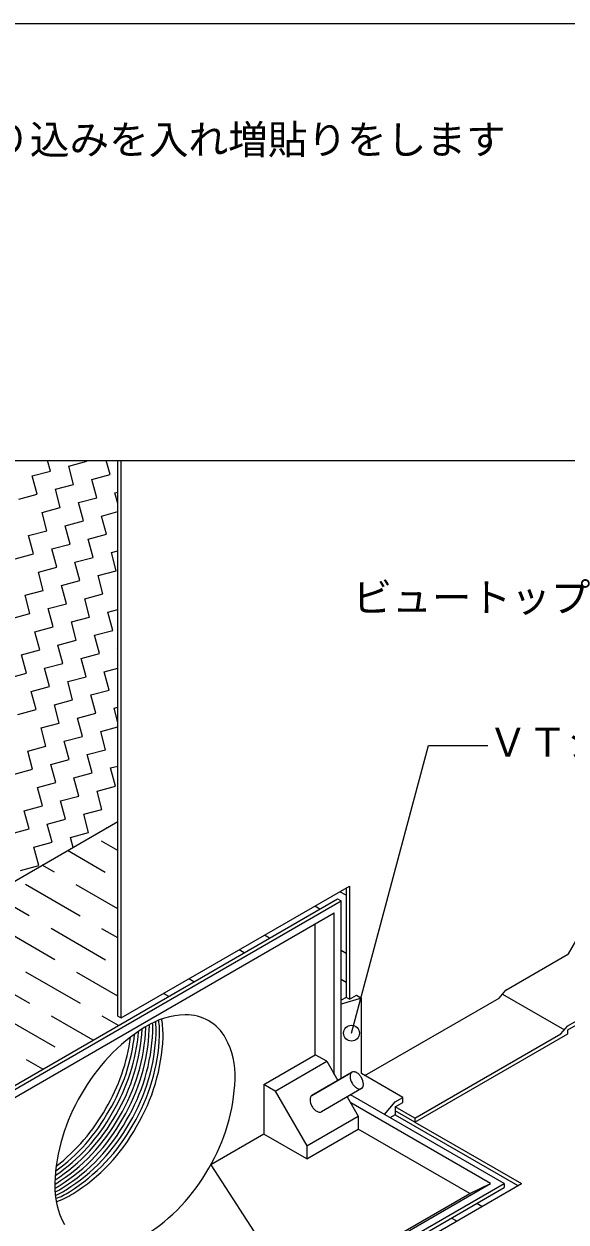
# Model space of a CAD drawing. Units: millimetres, scale not verified. Extents: x -1380 to 1380, y -955 to 955.
# Drawn here: x -295 to -21, y -64 to 540 of the extents above; entities that cross this region are included whole.
import ezdxf
from ezdxf.enums import TextEntityAlignment as Align

# ---------------------------------------------------------------- set-up
doc = ezdxf.new("R2010")
doc.units = ezdxf.units.MM
doc.header["$LTSCALE"] = 3
doc.linetypes.add('USER1', pattern=[19.05, 12.7, -6.35])
for name, color, linetype, lineweight in [('0-0_0', 7, 'Continuous', 18), ('0-4_BOUSUI', 1, 'Continuous', 18), ('0-5_MOJI', 7, 'Continuous', 18), ('0-6_HATCH', 9, 'Continuous', 18), ('0-8_KANAMONO', 4, 'Continuous', 18)]:
    doc.layers.add(name, color=color, linetype=linetype, lineweight=lineweight)
doc.styles.add('ＭＳ ゴシック', font='')
doc.styles.get('ＭＳ ゴシック').set_extended_font_data('MS Gothic')

msp = doc.modelspace()

# ---------------------------------------------------------------- linework, layer by layer
at = {"layer": '0-0_0'}
msp.add_lwpolyline([(-900, -660), (900, -660), (900, 540), (-900, 540)], close=True, dxfattribs=at)
at = {"layer": '0-0_0', "lineweight": 9}
msp.add_lwpolyline([(-700, 320), (700, 320), (700, -440), (-700, -440)], close=True, dxfattribs=at)
at = {"layer": '0-4_BOUSUI'}
for p, q in [((-247.461, 40), (-247.461, 320)), ((-245.729, 39), (-245.729, 320)), ((-245.729, 39), (-130.548, 105.5)), ((-132.28, 104.5), (-132.28, 49.407)), ((-130.548, 105.5), (-130.548, 48.407)), ((-124.585, 49.029), (-134.878, 45.907)), ((-247.461, 40), (-245.729, 39)), ((-112.947, -9.662), (-107.61, -3.253)), ((-97.624, -11.509), (-107.61, -5.743)), ((-97.624, -13.509), (-107.61, -7.743)), ((-107.61, -9.743), (-45.677, -45.5)), ((-97.624, -11.509), (-97.624, -13.509)), ((-97.624, -13.509), (-43.945, -44.5)), ((-147.002, -104), (-43.945, -44.5))]:
    msp.add_line(p, q, dxfattribs=at)
at = {"layer": '0-4_BOUSUI', "linetype": 'USER1'}
msp.add_line((-53.47, 50.999), (-22.28, 32.991), dxfattribs=at)
at = {"layer": '0-4_BOUSUI'}
for points in [[(-122.85, 9.942), (-55.202, 48.999), (-51.738, 52.999), (-20.12, 71.253), (11.42, 125.882), (12.736, 130.923), (340.227, 320)], [(-97.624, -11.509), (-24.012, 30.991), (-20.547, 34.991), (11.07, 53.246), (42.61, 107.875), (43.926, 112.915), (230.603, 220.693)], [(-97.624, -13.509), (-20.547, 30.991), (-20.547, 32.991), (12.802, 52.246), (44.342, 106.875), (45.658, 111.915), (230.603, 218.693)], [(-130.548, 48.407), (-132.28, 49.407), (-134.878, 47.907)], [(-130.548, 48.407), (-127.064, 50.419), (-124.585, 49.029)], [(-107.61, -3.253), (-103.804, -1.055), (-124.585, 10.943), (-124.585, 49.029)], [(-107.61, -5.743), (-107.61, -9.743), (-110.208, -11.243)], [(-107.61, -5.743), (-103.804, -3.545), (-103.804, -1.041)]]:
    msp.add_lwpolyline(points, dxfattribs=at)
at = {"layer": '0-5_MOJI'}
for p, q in [((-129.607, 31.373), (-90.785, 176.262)), ((-90.785, 176.262), (-60.785, 176.262))]:
    msp.add_line(p, q, dxfattribs=at)
msp.add_circle((-129.607, 31.373), 4, dxfattribs=at)
at = {"layer": '0-6_HATCH'}
for p, q in [((-290.623, 312.209), (-281.423, 314.674)), ((-281.423, 314.674), (-282.85, 320)), ((-272.222, 317.139), (-263.022, 319.605)), ((-269.757, 307.939), (-272.222, 317.139)), ((-263.022, 319.605), (-263.128, 320)), ((-251.356, 312.87), (-253.267, 320)), ((-288.158, 303.009), (-290.623, 312.209)), ((-260.557, 310.404), (-251.356, 312.87)), ((-258.092, 301.204), (-260.557, 310.404)), ((-297.359, 300.543), (-288.158, 303.009)), ((-278.958, 305.474), (-269.757, 307.939)), ((-276.492, 296.273), (-278.958, 305.474)), ((-248.891, 303.669), (-247.461, 304.052)), ((-247.461, 298.332), (-248.891, 303.669)), ((-285.693, 293.808), (-276.492, 296.273)), ((-267.292, 298.739), (-258.092, 301.204)), ((-264.827, 289.538), (-267.292, 298.739)), ((-283.228, 284.608), (-285.693, 293.808)), ((-255.626, 292.003), (-247.461, 294.191)), ((-253.161, 282.803), (-255.626, 292.003)), ((-292.428, 282.142), (-283.228, 284.608)), ((-274.027, 287.073), (-264.827, 289.538)), ((-271.562, 277.872), (-274.027, 287.073)), ((-289.963, 272.942), (-292.428, 282.142)), ((-280.762, 275.407), (-271.562, 277.872)), ((-262.361, 280.338), (-253.161, 282.803)), ((-259.896, 271.137), (-262.361, 280.338)), ((-299.163, 270.477), (-289.963, 272.942)), ((-278.297, 266.207), (-280.762, 275.407)), ((-250.696, 273.603), (-247.461, 274.469)), ((-248.231, 264.402), (-250.696, 273.603)), ((-287.498, 263.742), (-278.297, 266.207)), ((-269.097, 268.672), (-259.896, 271.137)), ((-266.631, 259.472), (-269.097, 268.672)), ((-285.032, 254.541), (-287.498, 263.742)), ((-257.431, 261.937), (-248.231, 264.402)), ((-254.966, 252.736), (-257.431, 261.937)), ((-294.233, 252.076), (-285.032, 254.541)), ((-275.832, 257.006), (-266.631, 259.472)), ((-273.367, 247.806), (-275.832, 257.006)), ((-291.767, 242.875), (-294.233, 252.076)), ((-282.567, 245.341), (-273.367, 247.806)), ((-264.166, 250.271), (-254.966, 252.736)), ((-261.701, 241.071), (-264.166, 250.271)), ((-300.968, 240.41), (-291.767, 242.875)), ((-280.102, 236.14), (-282.567, 245.341)), ((-252.5, 243.536), (-247.461, 244.886)), ((-250.035, 234.336), (-252.5, 243.536)), ((-289.302, 233.675), (-280.102, 236.14)), ((-270.901, 238.605), (-261.701, 241.071)), ((-268.436, 229.405), (-270.901, 238.605)), ((-286.837, 224.474), (-289.302, 233.675)), ((-259.236, 231.87), (-250.035, 234.336)), ((-256.77, 222.67), (-259.236, 231.87)), ((-296.037, 222.009), (-286.837, 224.474)), ((-277.637, 226.94), (-268.436, 229.405)), ((-275.171, 217.739), (-277.637, 226.94)), ((-247.57, 225.135), (-247.461, 225.164)), ((-247.461, 224.729), (-247.57, 225.135)), ((-293.572, 212.809), (-296.037, 222.009)), ((-284.372, 215.274), (-275.171, 217.739)), ((-265.971, 220.205), (-256.77, 222.67)), ((-263.506, 211.004), (-265.971, 220.205)), ((-302.773, 210.344), (-293.572, 212.809)), ((-281.906, 206.074), (-284.372, 215.274)), ((-254.305, 213.469), (-247.461, 215.303)), ((-251.84, 204.269), (-254.305, 213.469)), ((-291.107, 203.608), (-281.906, 206.074)), ((-272.706, 208.539), (-263.506, 211.004)), ((-270.241, 199.338), (-272.706, 208.539)), ((-288.642, 194.408), (-291.107, 203.608)), ((-279.441, 196.873), (-270.241, 199.338)), ((-261.04, 201.804), (-251.84, 204.269)), ((-258.575, 192.603), (-261.04, 201.804)), ((-297.842, 191.943), (-288.642, 194.408)), ((-276.976, 187.673), (-279.441, 196.873)), ((-249.375, 195.068), (-247.461, 195.581)), ((-247.461, 187.927), (-249.375, 195.068)), ((-286.176, 185.207), (-276.976, 187.673)), ((-267.776, 190.138), (-258.575, 192.603)), ((-265.31, 180.938), (-267.776, 190.138)), ((-283.711, 176.007), (-286.176, 185.207)), ((-256.11, 183.403), (-247.461, 185.72)), ((-253.645, 174.202), (-256.11, 183.403)), ((-292.912, 173.542), (-283.711, 176.007)), ((-274.511, 178.472), (-265.31, 180.938)), ((-272.045, 169.272), (-274.511, 178.472)), ((-290.446, 164.341), (-292.912, 173.542)), ((-281.246, 166.807), (-272.045, 169.272)), ((-262.845, 171.737), (-253.645, 174.202)), ((-260.38, 162.537), (-262.845, 171.737)), ((-299.647, 161.876), (-290.446, 164.341)), ((-278.781, 157.606), (-281.246, 166.807)), ((-251.179, 165.002), (-247.461, 165.998)), ((-248.714, 155.801), (-251.179, 165.002)), ((-287.981, 155.141), (-278.781, 157.606)), ((-269.58, 160.071), (-260.38, 162.537)), ((-267.115, 150.871), (-269.58, 160.071)), ((-285.516, 145.94), (-287.981, 155.141)), ((-257.915, 153.336), (-248.714, 155.801)), ((-255.449, 144.136), (-257.915, 153.336)), ((-294.716, 143.475), (-285.516, 145.94)), ((-276.315, 148.406), (-267.115, 150.871)), ((-273.85, 139.205), (-276.315, 148.406)), ((-292.251, 134.275), (-294.716, 143.475)), ((-283.051, 136.74), (-273.85, 139.205)), ((-264.65, 141.671), (-255.449, 144.136)), ((-262.184, 132.47), (-264.65, 141.671)), ((-301.451, 131.81), (-292.251, 134.275)), ((-280.585, 127.54), (-283.051, 136.74)), ((-252.984, 134.935), (-252.583, 135.043)), ((-252.955, 134.828), (-252.984, 134.935)), ((-247.461, 138), (-247.461, 138)), ((-289.786, 125.074), (-280.585, 127.54)), ((-271.385, 130.005), (-262.184, 132.47)), ((-270.035, 124.967), (-271.385, 130.005)), ((-247.461, 123.335), (-255.692, 128.087)), ((-287.321, 115.874), (-289.786, 125.074)), ((-253.793, 112.326), (-272.861, 123.335)), ((-296.521, 113.409), (-287.321, 115.874)), ((-279.39, 112.44), (-285.561, 116.003)), ((-266.493, 90.329), (-293.989, 106.204)), ((-247.461, 94.006), (-268.392, 106.09)), ((-132.28, 100.829), (-135.459, 102.665)), ((-292.09, 90.443), (-310.961, 101.338)), ((-145.561, 93.832), (-148.159, 95.332)), ((-279.193, 68.332), (-306.689, 84.207)), ((-253.596, 68.218), (-281.092, 84.093)), ((-247.461, 79.341), (-255.495, 83.979)), ((-170.961, 79.168), (-173.559, 80.668)), ((-183.661, 71.835), (-186.259, 73.335)), ((-132.28, 71.5), (-134.878, 73)), ((-291.893, 46.335), (-319.389, 62.21)), ((-266.296, 46.221), (-293.792, 62.096)), ((-247.461, 50.012), (-268.195, 61.982)), ((-209.061, 57.17), (-211.659, 58.67)), ((-132.28, 56.835), (-134.878, 58.335)), ((-221.761, 49.838), (-224.359, 51.338)), ((-278.996, 24.224), (-306.492, 40.099)), ((-259.861, 27.841), (-280.895, 39.985)), ((-247.161, 35.173), (-255.297, 39.871)), ((-285.261, 13.176), (-293.595, 17.988)), ((-63.854, -55.994), (-66.452, -54.494)), ((-76.554, -63.327), (-79.152, -61.827))]:
    msp.add_line(p, q, dxfattribs=at)
at = {"layer": '0-8_KANAMONO'}
for p, q in [((-371.891, 66.16), (-247.461, 138)), ((-334.064, -15), (-136.61, 99)), ((-332.332, -16), (-134.878, 98)), ((-136.61, 99), (-134.878, 98)), ((-134.878, 8.478), (-134.878, 98)), ((-328.867, -18), (-138.342, 92)), ((-138.342, 10.597), (-138.342, 92)), ((-147.868, 20.482), (-147.868, 86.5)), ((-173.849, 5.482), (-147.868, 20.482)), ((-142.139, 17.174), (-147.868, 20.482)), ((-168.12, 2.174), (-142.139, 17.174)), ((-142.139, 17.174), (-136.558, 7.508)), ((-129.354, 11.667), (-149.549, 0.008)), ((-149.549, 0.008), (-131.178, 10.614)), ((-168.12, 2.174), (-173.849, 5.482)), ((-173.849, 5.482), (-173.849, -19.5)), ((-168.12, 2.174), (-152.198, -25.403)), ((-124.594, 3.423), (-144.789, -8.237)), ((-52.605, -44.5), (-130.102, 0.243)), ((-131.798, -0.737), (-126.218, -10.403)), ((-59.534, -44.5), (-130.031, -3.798)), ((-152.198, -25.403), (-126.218, -10.403)), ((-126.218, -10.403), (-126.218, -17)), ((-152.198, -32), (-126.218, -17)), ((-69.926, -49.5), (-126.218, -17)), ((-173.849, -19.5), (-200.623, -34.958)), ((-152.198, -32), (-173.849, -19.5)), ((-152.198, -25.403), (-152.198, -32)), ((-200.623, -34.958), (-159.502, -98.224)), ((-250.059, -154.5), (-59.534, -44.5)), ((-250.059, -160.5), (-52.605, -46.5)), ((-52.605, -44.5), (-52.605, -46.5))]:
    msp.add_line(p, q, dxfattribs=at)
for points in [[(-250.925, -154), (-69.926, -49.5), (-59.534, -44.5)], [(-250.059, -160.5), (-250.059, -158.5), (-52.605, -44.5)]]:
    msp.add_lwpolyline(points, dxfattribs=at)
for centre, radius, start, end in [((-212.057, -0.341), 40.972, 91.91454, 121.98397), ((-270.556, 33.638), 40.721, 357.92118, 4.06281), ((-268.824, 32.638), 40.721, 357.92118, 6.49663), ((-267.092, 31.638), 40.721, 357.92118, 8.79861), ((-265.36, 30.638), 40.721, 357.92118, 10.99134), ((-212.876, 18.081), 22.533, 28.6015, 91.3985), ((-183.179, -45.7), 94.742, 122.26739, 150.83366), ((-333.19, 40.909), 94.742, 329.16634, 353.91398), ((-331.458, 39.909), 94.742, 329.16634, 355.36461), ((-329.726, 38.909), 94.742, 329.16634, 356.74157), ((-327.994, 37.909), 94.742, 329.16634, 357.73261), ((-326.262, 36.909), 94.742, 329.16634, 357.73261), ((-324.53, 35.909), 94.742, 329.16634, 357.73261), ((-322.798, 34.909), 94.742, 329.16634, 357.73261), ((-274.02, 35.638), 40.721, 357.92118, 358.66192), ((-272.288, 34.638), 40.721, 357.92118, 1.46612), ((-334.922, 41.909), 94.742, 329.16634, 352.37533), ((-321.066, 33.909), 94.742, 329.16634, 357.73261), ((-319.334, 32.909), 94.742, 329.16634, 357.73261), ((-228.987, 9.638), 40.721, 357.92118, 28.18032), ((-282.961, 11.909), 94.742, 329.16634, 357.73261), ((-127.256, 9.581), 3.085, 152.17361, 181.7249), ((-123.302, 9.774), 7.043, 182.32833, 210.77272), ((-128.52, 10.223), 1.668, 88.6015, 151.3985), ((-122.991, 9.748), 7.3, 209.34462, 223.4117), ((-128.601, 8.791), 3.101, 58.35455, 87.74695), ((-130.405, 5.864), 6.541, 43.4117, 58.35455), ((-130.957, 5.342), 7.3, 29.34462, 43.4117), ((-130.645, 5.316), 7.043, 2.32833, 30.77272), ((-186.604, -47.479), 92.675, 148.84071, 178.05824), ((-148.715, -1.437), 1.668, 120, 151.3985), ((-123.542, 9.227), 6.541, 223.4117, 238.35455), ((-125.347, 6.299), 3.101, 238.35455, 267.74695), ((-125.428, 4.867), 1.668, 268.6015, 331.3985), ((-126.692, 5.509), 3.085, 332.17361, 1.7249), ((-147.451, -2.078), 3.085, 152.17361, 181.7249), ((-143.497, -1.885), 7.043, 182.32833, 210.77272), ((-143.186, -1.911), 7.3, 209.34462, 223.4117), ((-329.555, 35.053), 92.675, 302.94405, 331.15929), ((-331.287, 36.053), 92.675, 304.33651, 331.15929), ((-333.019, 37.053), 92.675, 305.80328, 331.15929), ((-327.823, 34.053), 92.675, 301.94176, 331.15929), ((-334.751, 38.053), 92.675, 307.35886, 331.15929), ((-326.091, 33.053), 92.675, 301.94176, 331.15929), ((-143.737, -2.433), 6.541, 223.4117, 238.35455), ((-145.542, -5.361), 3.101, 238.35455, 267.74695), ((-145.623, -6.792), 1.668, 268.6015, 300), ((-324.359, 32.053), 92.675, 301.94176, 331.15929), ((-322.627, 31.053), 92.675, 301.94176, 331.15929), ((-320.895, 30.053), 92.675, 301.94176, 331.15929), ((-319.163, 29.053), 92.675, 301.94176, 331.15929), ((-282.79, 8.053), 92.675, 301.94176, 331.15929), ((-238.278, -45.758), 40.972, 178.01603, 208.08546), ((-300.419, -10.086), 40.721, 301.33808, 302.07882), ((-298.687, -11.086), 40.721, 298.53388, 302.07882), ((-296.955, -12.086), 40.721, 295.93719, 302.07882), ((-295.223, -13.086), 40.721, 293.50337, 302.07882), ((-293.491, -14.086), 40.721, 291.20139, 302.07882), ((-291.759, -15.086), 40.721, 289.00866, 302.07882)]:
    msp.add_arc(centre, radius, start, end, dxfattribs=at)

# ---------------------------------------------------------------- texts
at = {"layer": '0-5_MOJI', "style": 'ＭＳ ゴシック'}
for s, p in [('※段差等シートが納まりにくい部位は必要に応じてシートへ切り込みを入れ増貼りをします', (-871.716, 470)), ('ビュートップ', (-129.094, 239.246)), ('ＶＴシール', (-60.785, 166.262))]:
    msp.add_text(s, height=14.66, dxfattribs=at).set_placement(p, align=Align.BOTTOM_LEFT)

doc.saveas('drawing.dxf')
